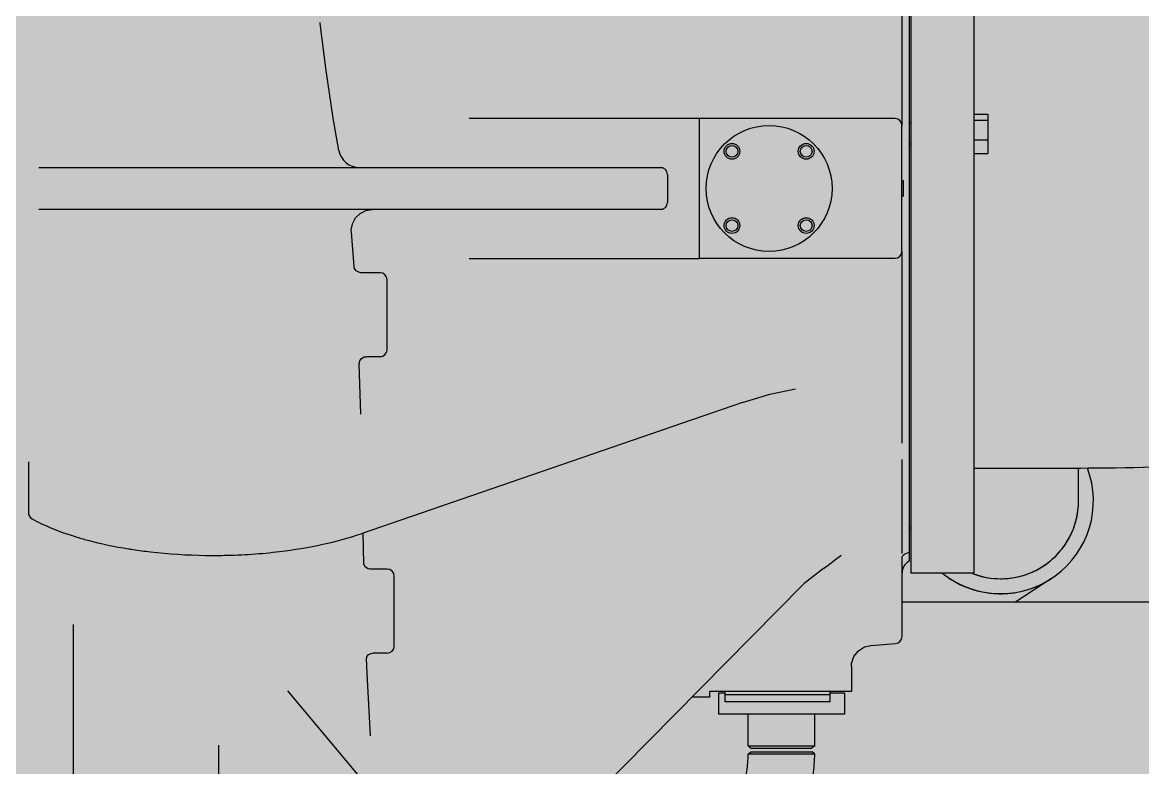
# Model space of a CAD drawing. Header units: millimetres. Extents: x -18489 to 17339, y -1599 to 10961.
# Drawn here: x -16764.6 to -16663, y 1536.7 to 1604.2 of the extents above; entities that cross this region are included whole.
import ezdxf

# ---------------------------------------------------------------- set-up
doc = ezdxf.new("R2010")
doc.units = ezdxf.units.MM
for name, color, linetype in [('188K-SM-03-F10-MECH-EQ-Y2257103$0$0 Xref', 8, 'Continuous'), ('188K-SM-03-F10-MECH-EQ-Y2257103$0$M-EQU-FOUNDATION', 8, 'Continuous'), ('188K-SM-03-F10-MECH-EQ-Y2257103$0$Micron CUP L10 HVAC EQU$0$M-MECH-EQU', 136, 'Continuous'), ('188K-SM-03-F10-MECH-EQ-Y2257103$0$Micron CUP L10 HVAC EQU$0$M-PHASE1 AREA', 252, 'Continuous')]:
    doc.layers.add(name, color=color, linetype=linetype)
pattern_1 = [(50, (4473.52, 709.2), (54.6554, -4.78173), [5.715, -62.865]), (355, (4473.52, 709.2), (-10.57303, 57.31705), [4.572, -50.29218]), (100.45144, (4478.076, 708.8), (44.08237, 52.53533), [4.857, -53.42707]), (46.1842, (4473.52, 724.44), (81.32371, -12.6127), [8.5725, -94.2975]), (96.63556, (4480.3, 723.39), (71.22124, 74.22784), [7.2855, -80.14068]), (351.18415, (4473.52, 724.44), (71.22124, 74.22784), [6.858, -75.43792]), (21, (4481.14, 720.63), (45.48432, -30.67956), [5.715, -62.865]), (326, (4481.14, 720.63), (18.54061, 55.25639), [4.572, -50.292]), (71.45144, (4484.93, 718.07), (64.02493, 24.57683), [4.857, -53.42698]), (37.5, (4473.521, 709.2), (0.926581, 25.366512), [0, -49.6824, 0, -51.054, 0, -50.4825]), (7.5, (4473.52, 709.2), (20.0459, 30.054172), [0, -29.1084, 0, -48.5394, 0, -19.2405]), (327.5, (4456.529, 709.2), (40.677179, -1.718623), [0, -19.05, 0, -59.436, 0, -78.867]), (317.5, (4448.91, 709.2), (44.438754, 7.62795), [0, -24.765, 0, -39.4716, 0, -56.007])]

# ---------------------------------------------------------------- blocks, each defined once
blk = doc.blocks.new('188K-SM-03-F10-MECH-EQ-Y2257103$0$Micron CUP L10 HVAC EQU$0$A$C0c53ceb0')
at = {"layer": '188K-SM-03-F10-MECH-EQ-Y2257103$0$Micron CUP L10 HVAC EQU$0$M-PHASE1 AREA'}
for p, q in [((-5416.77684, 6774.50316), (-5416.77684, 7123.61086)), ((-5408.84555, 7066.29775), (-5408.84555, 6368.5329)), ((-5351.7557, 7066.29775), (-5351.7557, 6368.5329)), ((-5410.4201, 7055.29525), (-5410.4201, 6379.53134)), ((-5944.2476, 6867.27301), (-5944.28644, 6867.96893)), ((-5944.20055, 6866.84677), (-5944.2476, 6867.27301)), ((-5938.68734, 6824.19928), (-5944.20134, 6866.85487)), ((-5932.49564, 6781.21852), (-5938.68734, 6824.19928)), ((-5351.7557, 6784.77392), (-5339.06906, 6784.77392)), ((-5339.06906, 6784.77392), (-5339.06906, 6749.10137)), ((-5927.28524, 6751.81894), (-5932.49564, 6781.21852)), ((-5600.71963, 6780.84647), (-5808.97267, 6780.84647)), ((-5600.71963, 6780.76475), (-5600.71963, 6654.06184)), ((-5423.12016, 6780.76475), (-5600.71963, 6780.76475)), ((-5416.85856, 6660.32344), (-5416.85856, 6774.50316)), ((-5408.84555, 6776.45262), (-5410.4201, 6776.45262)), ((-5351.7557, 6779.44549), (-5339.06906, 6779.44549)), ((-5408.84555, 6757.42267), (-5410.4201, 6757.42267)), ((-5351.7557, 6761.60921), (-5339.06906, 6761.60921)), ((-5351.7557, 6749.10137), (-5339.06906, 6749.10137)), ((-6199.27359, 6736.44325), (-5633.18896, 6736.44325)), ((-5629.40485, 6730.09993), (-5629.40485, 6704.72666)), ((-5416.77684, 6724.55587), (-5415.76191, 6724.55587)), ((-5415.76191, 6724.55583), (-5415.76191, 6710.27076)), ((-5416.77684, 6710.27072), (-5415.76191, 6710.27072)), ((-5633.18893, 6698.38334), (-6199.27349, 6698.38334)), ((-5914.91498, 6685.40513), (-5912.16304, 6690.6814)), ((-5912.16304, 6690.6814), (-5907.92126, 6694.84566)), ((-5907.92126, 6694.84566), (-5902.61657, 6697.4932)), ((-5902.61657, 6697.4932), (-5896.87454, 6698.38014)), ((-5915.90232, 6679.53919), (-5914.91498, 6685.40513)), ((-5915.83361, 6677.72692), (-5915.90232, 6679.53919)), ((-5913.4016, 6646.72481), (-5915.82972, 6677.72803)), ((-5416.77684, 6486.64825), (-5416.77684, 6660.32344)), ((-5808.97267, 6653.98012), (-5600.71963, 6653.98012)), ((-5600.71963, 6654.06184), (-5423.12016, 6654.06184)), ((-5913.40171, 6646.72625), (-5913.4019, 6646.72899)), ((-5913.35416, 6646.29801), (-5913.4014, 6646.72051)), ((-5912.8973, 6644.74758), (-5913.35416, 6646.29801)), ((-5911.54528, 6642.81553), (-5912.8973, 6644.74758)), ((-5909.19877, 6641.37706), (-5911.54528, 6642.81553)), ((-5907.16067, 6641.03821), (-5909.19877, 6641.37706)), ((-5889.89083, 6641.03975), (-5907.16016, 6641.03975)), ((-5883.54751, 6571.26326), (-5883.54751, 6634.69643)), ((-5908.66258, 6558.46653), (-5908.64232, 6559.21606)), ((-5908.64232, 6559.21606), (-5908.12663, 6561.18565)), ((-5908.12663, 6561.18565), (-5906.65372, 6563.23894)), ((-5906.65372, 6563.23894), (-5904.28683, 6564.61976)), ((-5904.28683, 6564.61976), (-5902.36213, 6564.92004)), ((-5889.89083, 6564.91994), (-5902.36245, 6564.91994)), ((-5907.18147, 6512.73139), (-5908.66243, 6558.46388)), ((-5908.66152, 6558.44023), (-5908.66164, 6558.44326)), ((-5561.48831, 6523.45807), (-5536.45708, 6530.83023)), ((-5536.45708, 6530.83023), (-5513.28986, 6535.84066)), ((-5513.28945, 6535.84073), (-5513.29953, 6535.83887)), ((-5561.48941, 6523.45785), (-5906.95111, 6404.42221)), ((-6208.56839, 6469.45029), (-6208.56839, 6423.48053)), ((-5416.77684, 6386.55978), (-5416.77684, 6471.77979)), ((-5254.77712, 6463.68259), (-5351.7557, 6463.68259)), ((-5256.78564, 6434.19274), (-5256.78564, 6463.68259)), ((-5248.14627, 6463.69589), (-5254.77712, 6463.68259)), ((-5410.43388, 6409.73941), (-5408.84555, 6409.73941)), ((-5904.53953, 6377.2132), (-5905.02776, 6405.08494)), ((-5414.42725, 6385.82789), (-5413.8409, 6386.22046)), ((-5413.86107, 6386.20802), (-5413.40327, 6386.47353)), ((-5413.40327, 6386.47353), (-5410.4201, 6387.76834)), ((-5904.53007, 6377.13451), (-5904.54004, 6377.21778)), ((-5904.25279, 6376.08459), (-5904.53007, 6377.13451)), ((-5903.00304, 6374.16123), (-5904.25279, 6376.08459)), ((-5487.82405, 6372.90066), (-5483.79054, 6376.01388)), ((-5483.79054, 6376.01388), (-5476.86292, 6381.30353)), ((-5476.86292, 6381.30353), (-5472.32106, 6384.75049)), ((-5472.32112, 6384.75047), (-5472.09173, 6384.91402)), ((-5416.7769, 6383.08977), (-5416.77544, 6383.14238)), ((-5416.77684, 6311.21516), (-5416.77684, 6383.12515)), ((-5416.77544, 6383.14238), (-5416.36219, 6383.98813)), ((-5416.36219, 6383.98813), (-5414.42725, 6385.82789)), ((-5900.51006, 6372.62477), (-5903.00304, 6374.16123)), ((-5898.65539, 6372.33546), (-5900.51006, 6372.62477)), ((-5883.37259, 6372.33681), (-5898.65353, 6372.33681)), ((-5877.02927, 6302.56032), (-5877.02927, 6365.9935)), ((-5487.82405, 6372.90066), (-5505.33659, 6359.29682)), ((-5351.7557, 6368.53282), (-5408.84555, 6368.53282)), ((-5506.23769, 6358.49716), (-5791.29784, 6070.11014)), ((-5506.23784, 6358.49702), (-5505.33666, 6359.29676)), ((-5281.39277, 6363.78948), (-5313.66891, 6342.65009)), ((-5416.77684, 6342.65009), (-4121.13209, 6342.65009)), ((-6168.12866, 6322.19867), (-6168.14368, 6309.65467)), ((-6168.14368, 6309.65467), (-6167.88694, 6208.34809)), ((-5445.09284, 6303.09849), (-5422.61706, 6304.88672)), ((-5900.60146, 6294.575), (-5898.26281, 6295.95048)), ((-5898.26281, 6295.95048), (-5896.49939, 6296.21831)), ((-5883.37259, 6296.217), (-5896.4986, 6296.217)), ((-5460.41148, 6293.01442), (-5456.31823, 6298.26951)), ((-5456.31823, 6298.26951), (-5450.66467, 6301.79198)), ((-5450.66467, 6301.79198), (-5445.09284, 6303.09855)), ((-5902.17697, 6292.01705), (-5902.17771, 6292.03647)), ((-5902.17308, 6291.79584), (-5902.17006, 6291.72259)), ((-5902.17006, 6291.72259), (-5901.87907, 6292.73672)), ((-5901.5967, 6277.84002), (-5902.16552, 6291.73841)), ((-5901.87907, 6292.73672), (-5900.60146, 6294.575)), ((-5462.61336, 6284.12887), (-5462.44285, 6286.67057)), ((-5462.44285, 6286.67057), (-5460.41148, 6293.01442)), ((-5898.63625, 6221.36401), (-5901.5967, 6277.84002)), ((-5462.61291, 6284.12887), (-5462.61291, 6262.47055)), ((-5812.00026, 6069.44224), (-5973.56844, 6261.9917)), ((-5591.07778, 6256.12723), (-5607.42667, 6256.12723)), ((-5591.07778, 6256.12723), (-5591.07778, 6261.45562)), ((-5462.69464, 6261.45562), (-5591.07778, 6261.45562)), ((-5583.13595, 6259.9572), (-5583.13595, 6240.92725)), ((-5576.99562, 6259.9572), (-5583.13578, 6259.9572)), ((-5576.99562, 6251.94064), (-5576.99562, 6261.45562)), ((-5481.84585, 6258.28396), (-5576.99562, 6258.28396)), ((-5481.84585, 6251.94064), (-5481.84585, 6261.45562)), ((-5468.9564, 6259.9572), (-5481.84585, 6259.9572)), ((-5468.95623, 6259.9572), (-5468.95623, 6240.92725)), ((-5462.61291, 6262.47055), (-5462.69464, 6261.45562)), ((-5481.84585, 6251.94064), (-5576.99562, 6251.94064)), ((-5468.9564, 6240.92725), (-5583.13578, 6240.92725)), ((-5556.17685, 6212.09341), (-5556.17685, 6240.92725)), ((-5495.91533, 6212.09341), (-5495.91533, 6240.92725)), ((-5898.62493, 6221.17947), (-5898.6365, 6221.36802)), ((-6167.88694, 6208.34809), (-6167.92706, 6125.44723)), ((-6036.04052, 5980.31978), (-6036.04052, 6212.72346)), ((-5556.10108, 6204.70691), (-5556.19143, 6204.70514)), ((-5556.19142, 6204.70514), (-5553.79176, 6206.54646)), ((-5510.38424, 6204.72826), (-5556.19139, 6204.70512)), ((-5556.17685, 6212.09341), (-5553.08131, 6209.71812)), ((-5556.17685, 6212.09341), (-5495.91533, 6212.09341)), ((-5553.92317, 6204.7135), (-5556.10108, 6204.70691)), ((-5549.03147, 6204.71879), (-5553.92317, 6204.7135)), ((-5553.79137, 6206.54646), (-5498.30081, 6206.54646)), ((-5499.01122, 6209.71812), (-5553.08097, 6209.71812)), ((-5533.21887, 6204.72554), (-5549.03147, 6204.71879)), ((-5503.16413, 6204.72784), (-5533.21887, 6204.72554)), ((-5495.9248, 6204.72355), (-5510.38424, 6204.72826)), ((-5495.91533, 6212.09341), (-5499.01087, 6209.71812)), ((-5495.92475, 6204.72355), (-5498.30042, 6206.54646)), ((-5495.92475, 6204.72355), (-5496.01907, 6204.72428))]:
    blk.add_line(p, q, dxfattribs=at)
for centre, radius in [((-5537.28645, 6717.4133), 57.08986), ((-5570.92697, 6751.05382), 7.12989), ((-5570.92697, 6751.05382), 5.32839), ((-5503.64593, 6751.05382), 7.12989), ((-5503.64593, 6751.05382), 5.32839), ((-5570.92697, 6683.77277), 7.12989), ((-5503.64593, 6683.77277), 7.12989), ((-5570.92697, 6683.77277), 5.32839), ((-5503.64593, 6683.77277), 5.32839)]:
    blk.add_circle(centre, radius, dxfattribs=at)
for centre, radius, start, end in [((-5423.12016, 6774.50316), 6.2616, 0, 90), ((-5908.60956, 6755.4732), 19.02996, 191.07130523, 269.99999272), ((-5635.74817, 6730.09993), 6.34332, 0, 90), ((-5635.74817, 6704.72666), 6.34332, 270, 0), ((-5423.12016, 6660.32344), 6.2616, 270, 0), ((-5889.89083, 6634.69643), 6.34332, 360, 90), ((-5889.89083, 6571.26326), 6.34332, 270, 0), ((-5327.36139, 6434.15369), 84.04896, 231.45713016, 20.5775815), ((-5327.36139, 6434.15369), 70.57575, 248.7628907, 0), ((-6202.22487, 6423.4807), 6.34353, 180.00150957, 241.17503896), ((-6050.31033, 6810.26118), 424.94806, 260.85889677, 261.04004368), ((-6049.55247, 6815.08276), 429.82883, 261.04035308, 261.38552539), ((-5404.09021, 6368.53082), 12.68664, 119.93000415, 180), ((-5883.37259, 6365.9935), 6.34332, 360, 90), ((-5327.65077, 6434.03996), 83.98641, 231.33661504, 233.82976437), ((-5327.60719, 6434.09891), 84.05972, 233.82950208, 234.52925997), ((-5327.33739, 6434.23113), 70.62972, 248.8695991, 249.59933703), ((-5327.362, 6434.16926), 70.56315, 249.60055185, 270.00048994), ((-5327.59746, 6434.11845), 84.08128, 234.53158801, 241.24754211), ((-5327.58905, 6434.1443), 84.10799, 241.25099112, 241.63136309), ((-5327.55064, 6434.22464), 84.19694, 241.63433711, 261.24000892), ((-5327.51083, 6434.19654), 84.16607, 287.82059027, 291.08946635), ((-5327.56642, 6434.32146), 84.30262, 291.09416367, 298.82928079), ((-5327.52384, 6434.22302), 84.19585, 298.83619751, 303.22314305), ((-5327.53083, 6434.31995), 84.29415, 261.23656794, 263.26089795), ((-5327.53821, 6434.28407), 84.25765, 263.26302024, 267.99506436), ((-5327.53561, 6434.36818), 84.3418, 267.99529832, 270.12039383), ((-5327.53561, 6434.32594), 84.29956, 270.12045476, 271.28089915), ((-5327.53543, 6434.25482), 84.22845, 271.28185913, 275.53235012), ((-5327.54764, 6434.36381), 84.33811, 275.53346404, 279.41978337), ((-5327.52597, 6434.22696), 84.19955, 279.42047787, 283.28578451), ((-5327.55419, 6434.33318), 84.30942, 283.28786319, 287.82022417), ((-5423.12016, 6311.21005), 6.34332, 274.549, 0), ((-5883.37259, 6302.56032), 6.34332, 270, 0)]:
    blk.add_arc(centre, radius, start, end, dxfattribs=at)
for points, knots in [([(-4494.2561, 6861.9672), (-4494.2788, 6859.75786), (-4494.32644, 6857.54863), (-4494.399, 6855.3395), (-4495.05687, 6835.31239), (-4500.43888, 6795.51425), (-4519.9694, 6739.27347), (-4549.10049, 6688.93104), (-4585.34505, 6645.848), (-4626.3277, 6610.08348), (-4670.40717, 6580.72608), (-4716.89306, 6556.47476), (-4765.77941, 6536.1646), (-4817.31338, 6518.95139), (-4871.70395, 6504.32497), (-4928.99409, 6492.02152), (-5010.32674, 6478.34486), (-5117.01326, 6467.03533), (-5203.89447, 6463.85748), (-5248.14627, 6463.69589)], [-0.0070909638, -0.0070909638, -0.0070909638, -0.0070909638, 0, 0, 0, 0.0642840524, 0.1278026748, 0.1898343356, 0.2498173978, 0.3076101476, 0.3637527791, 0.419333876, 0.4755606662, 0.5334097991, 0.5935183628, 0.6561610746, 0.7213216583, 0.8580339106, 1, 1, 1, 1]), ([(-5327.36139, 6363.60611), (-5322.74909, 6363.60611), (-5313.49916, 6364.51617), (-5300.17782, 6368.55978), (-5287.89596, 6375.12504), (-5277.13258, 6383.96062), (-5268.29959, 6394.726), (-5261.73663, 6407.00912), (-5257.69534, 6420.3309), (-5256.78564, 6429.58064), (-5256.78564, 6434.19274)], [0, 0, 0, 0, 0.1250048469, 0.2500020188, 0.37500258, 0.5000020168, 0.6250026798, 0.7500014707, 0.8750006225, 1, 1, 1, 1]), ([(-6205.29155, 6417.92766), (-6202.43825, 6416.35197), (-6189.81864, 6409.92163), (-6176.48123, 6404.97278), (-6166.07134, 6401.75345)], [0, 0, 0, 0, 0.2302568287, 1, 1, 1, 1]), ([(-6166.07134, 6401.75345), (-6162.32877, 6400.59603), (-6146.45745, 6396.04666), (-6130.25029, 6392.71006), (-6117.82029, 6390.70993)], [0, 0, 0, 0, 0.237315929, 1, 1, 1, 1]), ([(-5980.87446, 6388.25585), (-5967.73552, 6389.83595), (-5942.77178, 6393.91688), (-5918.31935, 6400.50506), (-5906.95111, 6404.42221)], [0, 0, 0, 0, 0.5239416498, 1, 1, 1, 1]), ([(-6113.93444, 6390.10301), (-6108.63602, 6389.30029), (-6086.84513, 6386.4117), (-6064.85781, 6385.04812), (-6048.23957, 6384.80351)], [0, 0, 0, 0, 0.2438190511, 1, 1, 1, 1]), ([(-6048.23957, 6384.80351), (-6042.55203, 6384.71979), (-6020.0574, 6384.76015), (-5997.5599, 6386.24925), (-5980.87446, 6388.25585)], [0, 0, 0, 0, 0.252876259, 1, 1, 1, 1]), ([(-5568.83256, 6160.16357), (-5568.60069, 6160.38512), (-5568.06849, 6160.94802), (-5567.21426, 6161.99707), (-5566.22012, 6163.40793), (-5564.67345, 6165.93348), (-5562.72713, 6169.89164), (-5560.62607, 6175.49842), (-5558.81445, 6182.00834), (-5556.90704, 6191.78725), (-5556.27438, 6199.47928), (-5556.19145, 6204.70512)], [0, 0, 0, 0, 0.0204150922, 0.0492502283, 0.0860533451, 0.1301973803, 0.2376650337, 0.3662022205, 0.5108566074, 0.6672902799, 1, 1, 1, 1]), ([(-5563.96466, 6100.32335), (-5561.30645, 6100.41084), (-5556.0005, 6101.00603), (-5548.29461, 6103.11256), (-5541.00382, 6106.33089), (-5534.24262, 6110.52844), (-5528.06454, 6115.57144), (-5520.5682, 6123.31819), (-5512.61191, 6134.71649), (-5505.31574, 6150.27325), (-5500.05134, 6167.43255), (-5496.79948, 6185.75776), (-5495.99055, 6198.35464), (-5495.92475, 6204.72354)], [0, 0, 0, 0, 0.0582917483, 0.1164540619, 0.1744438709, 0.2323424206, 0.2903539103, 0.348784375, 0.4681587537, 0.5929532698, 0.7239948362, 0.8604047949, 1, 1, 1, 1])]:
    blk.add_open_spline(points, degree=3, knots=knots, dxfattribs=at)
blk = doc.blocks.new('188K-SM-03-F10-MECH-EQ-Y2257103$0$Micron CUP L10 HVAC EQU')
at = {"layer": '188K-SM-03-F10-MECH-EQ-Y2257103$0$Micron CUP L10 HVAC EQU$0$M-MECH-EQU'}
blk.add_blockref('188K-SM-03-F10-MECH-EQ-Y2257103$0$Micron CUP L10 HVAC EQU$0$A$C0c53ceb0', (-206166.7, 2082.2), dxfattribs=at)
blk = doc.blocks.new('188K-SM-03-F10-MECH-EQ-Y2257103')
at = {"layer": '188K-SM-03-F10-MECH-EQ-Y2257103$0$M-EQU-FOUNDATION'}
h = blk.add_hatch(dxfattribs=at)
h.set_pattern_fill('AR-CONC', color=256, scale=0.3)
h.set_pattern_definition(pattern_1)
h.paths.add_polyline_path([(-17043.15, 4192.46), (-16393.15, 4192.46), (-16393.15, 1372.46), (-17043.15, 1372.46)], flags=16)
h.paths.add_polyline_path([(-17048.15, 4197.46), (-16388.15, 4197.46), (-16388.15, 1367.46), (-17048.15, 1367.46)])
h = blk.add_hatch(dxfattribs=at)
h.set_pattern_fill('AR-CONC', color=256, scale=0.3)
h.set_pattern_definition(pattern_1)
h.paths.add_polyline_path([(-17033.15, 4182.46), (-16403.15, 4182.46), (-16403.15, 1382.46), (-17033.15, 1382.46)])
at = {"layer": '188K-SM-03-F10-MECH-EQ-Y2257103$0$0 Xref', "xscale": 0.1, "yscale": 0.1, "zscale": 0.1}
blk.add_blockref('188K-SM-03-F10-MECH-EQ-Y2257103$0$Micron CUP L10 HVAC EQU', (4473.52, 709.2), dxfattribs=at)

msp = doc.modelspace()

# ---------------------------------------------------------------- block references
msp.add_blockref('188K-SM-03-F10-MECH-EQ-Y2257103', (0, 0))

doc.saveas('drawing.dxf')
